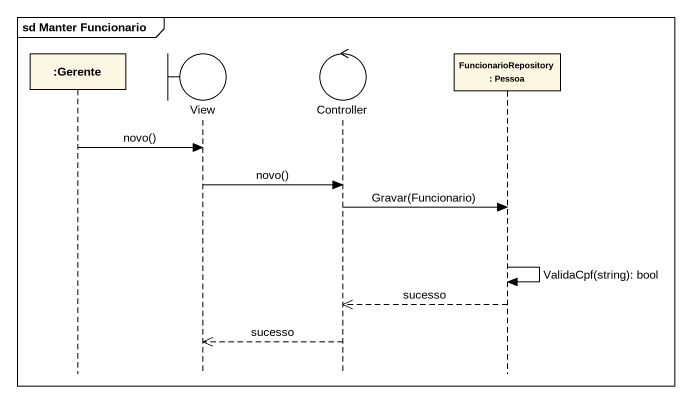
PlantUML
@startuml
mainframe sd Manter Funcionario
hide footbox
participant ":Gerente" as Gerente
boundary View
control Controller
participant "FuncionarioRepository : Pessoa" as FuncionarioRepository

Gerente -> View : novo()
View -> Controller : novo()
Controller -> FuncionarioRepository : Gravar(Funcionario)
FuncionarioRepository -> FuncionarioRepository : ValidaCpf(string): bool
FuncionarioRepository -->> Controller : sucesso
Controller -->> View : sucesso
@enduml
